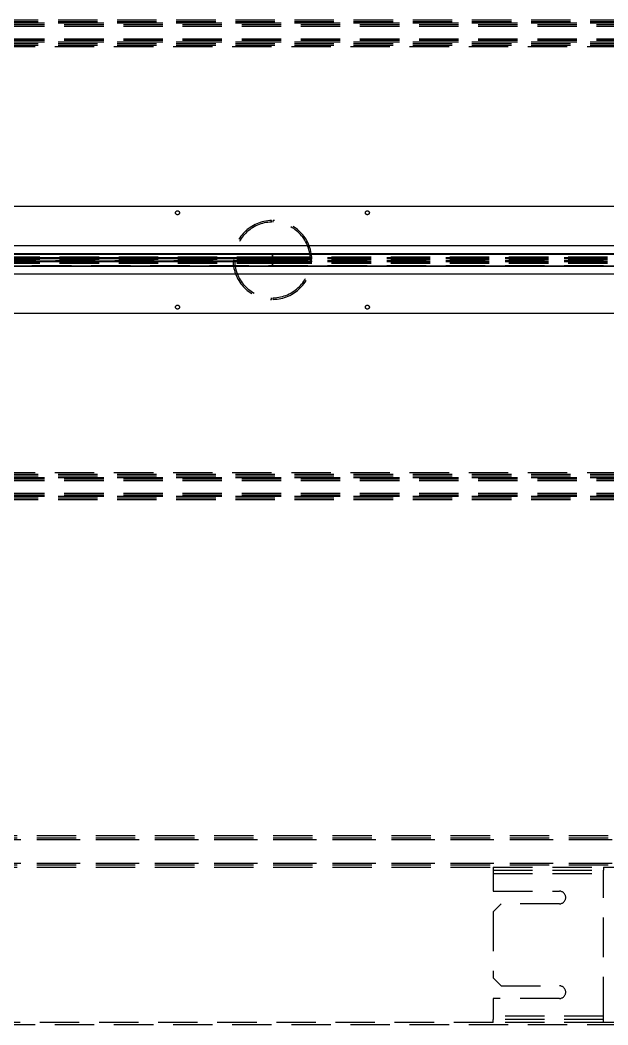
# Model space of a CAD drawing. Header units: millimetres. Extents: x -429 to 16771, y -1239 to 5751.
# Drawn here: x 740 to 1113, y 365 to 1001 of the extents above; entities that cross this region are included whole.
import ezdxf

# ---------------------------------------------------------------- set-up
doc = ezdxf.new("R2010")
doc.units = ezdxf.units.MM
doc.header["$LTSCALE"] = 100
doc.linetypes.add('HIDDEN', pattern=[0.375, 0.25, -0.125])

msp = doc.modelspace()

# ---------------------------------------------------------------- linework, layer by layer
at = {"color": 7, "linetype": 'HIDDEN', "lineweight": -3}
for p, q in [((1651.5, 1001.4), (148.5, 1001.4)), ((1651.5, 1000.4), (148.5, 1000.4)), ((1655.5, 999.4), (144.5, 999.4)), ((1655.5, 998.4), (144.5, 998.4)), ((1655.5, 997.4), (144.5, 997.4)), ((1655.5, 997.4), (144.5, 997.4)), ((1655.5, 997.4), (144.5, 997.4)), ((1655.5, 997.4), (144.5, 997.4)), ((1651.5, 999.4), (148.5, 999.4)), ((1651.5, 999.4), (148.5, 999.4)), ((1655.5, 989.4), (144.5, 989.4)), ((1655.5, 989.4), (144.5, 989.4)), ((1655.5, 988.4), (144.5, 988.4)), ((1655.5, 987.4), (144.5, 987.4)), ((1651.5, 987.4), (148.5, 987.4)), ((1651.5, 987.4), (148.5, 987.4)), ((1651.5, 986.4), (148.5, 986.4)), ((1651.5, 985.4), (148.5, 985.4)), ((1649.5, 984.4), (150.5, 984.4)), ((1649.5, 984.4), (150.5, 984.4)), ((899.5, 873.4), (899.5, 874.4)), ((900.5, 873.4), (900.5, 874.4)), ((900, 853.19), (900, 853.4)), ((52.5, 853.19), (900, 853.19)), ((1747.5, 853.19), (52.5, 853.19)), ((1747.5, 853.17), (52.5, 853.17)), ((52.5, 851.4), (900, 851.4)), ((52.5, 850.85), (900, 850.85)), ((900, 850.85), (52.5, 850.85)), ((900, 850.85), (52.5, 850.85)), ((900, 850.85), (52.5, 850.85)), ((52.5, 850.84), (900, 850.84)), ((52.5, 850.84), (900, 850.84)), ((52.5, 850.65), (900, 850.65)), ((52.5, 850.65), (900, 850.65)), ((52.5, 850.65), (900, 850.65)), ((1747.5, 850.65), (52.5, 850.65)), ((1747.5, 850.65), (52.5, 850.65)), ((1747.5, 850.65), (52.5, 850.65)), ((52.5, 850.37), (900, 850.37)), ((52.5, 850.32), (900, 850.32)), ((1747.5, 850.32), (52.5, 850.32)), ((52.5, 850.15), (900, 850.15)), ((52.5, 850.15), (900, 850.15)), ((1747.5, 850.15), (52.5, 850.15)), ((1747.5, 850.15), (52.5, 850.15)), ((52.5, 850), (900, 850)), ((52.5, 849.97), (900, 849.97)), ((52.5, 849.97), (900, 849.97)), ((52.5, 849.95), (900, 849.95)), ((52.5, 849.95), (900, 849.95)), ((900, 848.85), (52.5, 848.85)), ((900, 848.85), (52.5, 848.85)), ((52.5, 848.83), (900, 848.83)), ((52.5, 848.83), (900, 848.83)), ((52.5, 848.8), (900, 848.8)), ((52.5, 848.65), (900, 848.65)), ((52.5, 848.65), (900, 848.65)), ((1747.5, 848.65), (52.5, 848.65)), ((1747.5, 848.65), (52.5, 848.65)), ((52.5, 848.49), (900, 848.49)), ((1747.5, 848.49), (52.5, 848.49)), ((52.5, 848.44), (900, 848.44)), ((52.5, 848.15), (900, 848.15)), ((52.5, 848.15), (900, 848.15)), ((52.5, 848.15), (900, 848.15)), ((1747.5, 848.15), (52.5, 848.15)), ((1747.5, 848.15), (52.5, 848.15)), ((1747.5, 848.15), (52.5, 848.15)), ((52.5, 847.97), (900, 847.97)), ((52.5, 847.97), (900, 847.97)), ((52.5, 847.96), (900, 847.96)), ((52.5, 847.95), (900, 847.95)), ((52.5, 847.95), (900, 847.95)), ((52.5, 847.95), (900, 847.95)), ((52.5, 847.4), (900, 847.4)), ((876, 849.9), (875, 849.9)), ((876, 848.9), (875, 848.9)), ((900, 853.19), (1747.5, 853.19)), ((900, 850.32), (900, 853.19)), ((900, 851.4), (1747.5, 851.4)), ((900, 847.4), (900, 851.4)), ((900, 850.65), (900, 850.85)), ((900, 850.65), (900, 850.85)), ((900, 850.65), (900, 850.85)), ((900, 850.85), (1747.5, 850.85)), ((900, 850.37), (900, 850.85)), ((1747.5, 850.85), (900, 850.85)), ((1747.5, 850.85), (900, 850.85)), ((1747.5, 850.85), (900, 850.85)), ((900, 850.84), (1747.5, 850.84)), ((900, 849.97), (900, 850.84)), ((900, 850.84), (1747.5, 850.84)), ((900, 849.97), (900, 850.84)), ((900, 850.65), (1747.5, 850.65)), ((900, 850.65), (900, 850)), ((900, 850.65), (1747.5, 850.65)), ((900, 850.65), (900, 850.15)), ((900, 850.65), (900, 850.15)), ((900, 850.65), (1747.5, 850.65)), ((900, 850.37), (1747.5, 850.37)), ((900, 848.44), (900, 850.37)), ((900, 850), (900, 850.32)), ((900, 850.32), (1747.5, 850.32)), ((900, 850.15), (900, 849.95)), ((900, 850.15), (1747.5, 850.15)), ((900, 850.15), (900, 849.95)), ((900, 850.15), (1747.5, 850.15)), ((900, 850), (1747.5, 850)), ((900, 849.97), (1747.5, 849.97)), ((900, 849.97), (1747.5, 849.97)), ((900, 849.95), (1747.5, 849.95)), ((900, 849.95), (1747.5, 849.95)), ((900, 848.65), (900, 848.85)), ((900, 848.65), (900, 848.85)), ((1747.5, 848.85), (900, 848.85)), ((1747.5, 848.85), (900, 848.85)), ((900, 847.97), (900, 848.83)), ((900, 848.83), (1747.5, 848.83)), ((900, 847.97), (900, 848.83)), ((900, 848.83), (1747.5, 848.83)), ((900, 848.49), (900, 848.8)), ((900, 848.8), (1747.5, 848.8)), ((900, 848.8), (900, 848.15)), ((900, 848.65), (1747.5, 848.65)), ((900, 848.65), (900, 848.15)), ((900, 848.65), (1747.5, 848.65)), ((900, 848.65), (900, 848.15)), ((900, 848.49), (1747.5, 848.49)), ((900, 845.61), (900, 848.49)), ((900, 847.96), (900, 848.44)), ((900, 848.44), (1747.5, 848.44)), ((900, 848.15), (900, 847.95)), ((900, 848.15), (1747.5, 848.15)), ((900, 848.15), (900, 847.95)), ((900, 848.15), (1747.5, 848.15)), ((900, 848.15), (900, 847.95)), ((900, 848.15), (1747.5, 848.15)), ((900, 847.97), (1747.5, 847.97)), ((900, 847.97), (1747.5, 847.97)), ((900, 847.96), (1747.5, 847.96)), ((900, 847.95), (1747.5, 847.95)), ((900, 847.95), (1747.5, 847.95)), ((900, 847.95), (1747.5, 847.95)), ((900, 847.4), (1747.5, 847.4)), ((924.99, 849.9), (923.99, 849.9)), ((924.99, 848.9), (923.99, 848.9)), ((1747.5, 845.64), (52.5, 845.64)), ((52.5, 845.61), (900, 845.61)), ((1747.5, 845.61), (52.5, 845.61)), ((900, 845.4), (900, 845.61)), ((900, 845.61), (1747.5, 845.61)), ((899.5, 824.41), (899.5, 825.41)), ((900.5, 824.41), (900.5, 825.41)), ((1651.5, 713.4), (148.5, 713.4)), ((1649.5, 714.4), (150.5, 714.4)), ((1649.5, 714.4), (150.5, 714.4)), ((1655.5, 711.4), (144.5, 711.4)), ((1655.5, 710.4), (144.5, 710.4)), ((1655.5, 709.4), (144.5, 709.4)), ((1655.5, 709.4), (144.5, 709.4)), ((1651.5, 712.4), (148.5, 712.4)), ((1651.5, 711.4), (148.5, 711.4)), ((1651.5, 711.4), (148.5, 711.4)), ((1655.5, 701.4), (144.5, 701.4)), ((1655.5, 701.4), (144.5, 701.4)), ((1655.5, 701.4), (144.5, 701.4)), ((1655.5, 701.4), (144.5, 701.4)), ((1655.5, 700.4), (144.5, 700.4)), ((1655.5, 699.4), (144.5, 699.4)), ((1651.5, 699.4), (148.5, 699.4)), ((1651.5, 699.4), (148.5, 699.4)), ((1651.5, 698.4), (148.5, 698.4)), ((1651.5, 697.4), (148.5, 697.4)), ((113, 484.65), (1687, 484.65)), ((78, 482.15), (1722, 482.15)), ((78, 482.15), (1722, 482.15)), ((113, 483.15), (1687, 483.15)), ((113, 482.15), (1687, 482.15)), ((113, 482.15), (1687, 482.15)), ((78, 467.15), (1722, 467.15)), ((78, 467.15), (1722, 467.15)), ((113, 467.15), (1687, 467.15)), ((113, 467.15), (1687, 467.15)), ((113, 466.15), (1687, 466.15)), ((113, 464.65), (1040, 464.65)), ((1040, 464.65), (1040, 462.65)), ((1040, 464.65), (1110, 464.65)), ((1040, 462.65), (1110, 462.65)), ((1040, 462.65), (1040, 460.65)), ((1040, 460.65), (1110, 460.65)), ((1040, 460.65), (1110, 460.65)), ((1040, 460.65), (1040, 449.4)), ((1110, 464.65), (1110, 462.65)), ((1110, 464.65), (1687, 464.65)), ((1110, 460.65), (1110, 462.65)), ((1110, 370.15), (1110, 460.65)), ((1040, 449.4), (1082, 449.4)), ((1045, 441.4), (1040, 436.4)), ((1082, 441.4), (1045, 441.4)), ((1040, 436.4), (1040, 394.4)), ((1040, 394.4), (1045, 389.4)), ((1045, 389.4), (1082, 389.4)), ((1082, 381.4), (1040, 381.4)), ((1040, 381.4), (1040, 370.15)), ((1040, 370.15), (1040, 368.15)), ((1110, 370.15), (1040, 370.15)), ((1110, 370.15), (1040, 370.15)), ((1110, 368.15), (1110, 370.15)), ((1040, 366.15), (113, 366.15)), ((1687, 364.65), (113, 364.65)), ((1040, 366.15), (1040, 368.15)), ((1110, 368.15), (1040, 368.15)), ((1110, 366.15), (1040, 366.15)), ((1110, 366.15), (1110, 368.15)), ((1687, 366.15), (1110, 366.15))]:
    msp.add_line(p, q, dxfattribs=at)
at = {"color": 7, "linetype": 'Continuous', "lineweight": -3}
for p, q in [((50, 883.4), (1750, 883.4)), ((1747.5, 858.4), (52.5, 858.4)), ((52.5, 853.4), (900, 853.4)), ((900, 853.4), (900, 853.17)), ((900, 853.4), (1747.5, 853.4)), ((52.5, 853.17), (900, 853.17)), ((900, 853.17), (900, 845.64)), ((900, 853.17), (1747.5, 853.17)), ((52.5, 845.64), (900, 845.64)), ((52.5, 845.4), (900, 845.4)), ((900, 845.64), (1747.5, 845.64)), ((900, 845.64), (900, 845.4)), ((900, 845.4), (1747.5, 845.4)), ((1747.5, 840.4), (52.5, 840.4)), ((1750, 815.4), (50, 815.4))]:
    msp.add_line(p, q, dxfattribs=at)
at = {"color": 7, "linetype": 'HIDDEN', "lineweight": -3}
for centre in [(839.8, 879.3), (960.2, 879.3), (839.8, 819.5), (960.2, 819.5)]:
    msp.add_circle(centre, 1.25, dxfattribs=at)
for centre, radius, start, end in [((900, 849.4), 25, 91.14599, 178.85401), ((900, 849.4), 24, 91.19375, 178.80625), ((900, 849.4), 25, 1.14599, 88.85401), ((900, 849.4), 24, 1.19375, 88.80625), ((900, 849.4), 25, 181.14599, 268.85401), ((900, 849.4), 24, 181.19375, 268.80625), ((900, 849.4), 24, 271.19375, 358.80625), ((900, 849.4), 25, 271.14599, 358.85401), ((1082, 445.4), 4, 270, 90), ((1082, 385.4), 4, 270, 90)]:
    msp.add_arc(centre, radius, start, end, dxfattribs=at)

doc.saveas('drawing.dxf')
